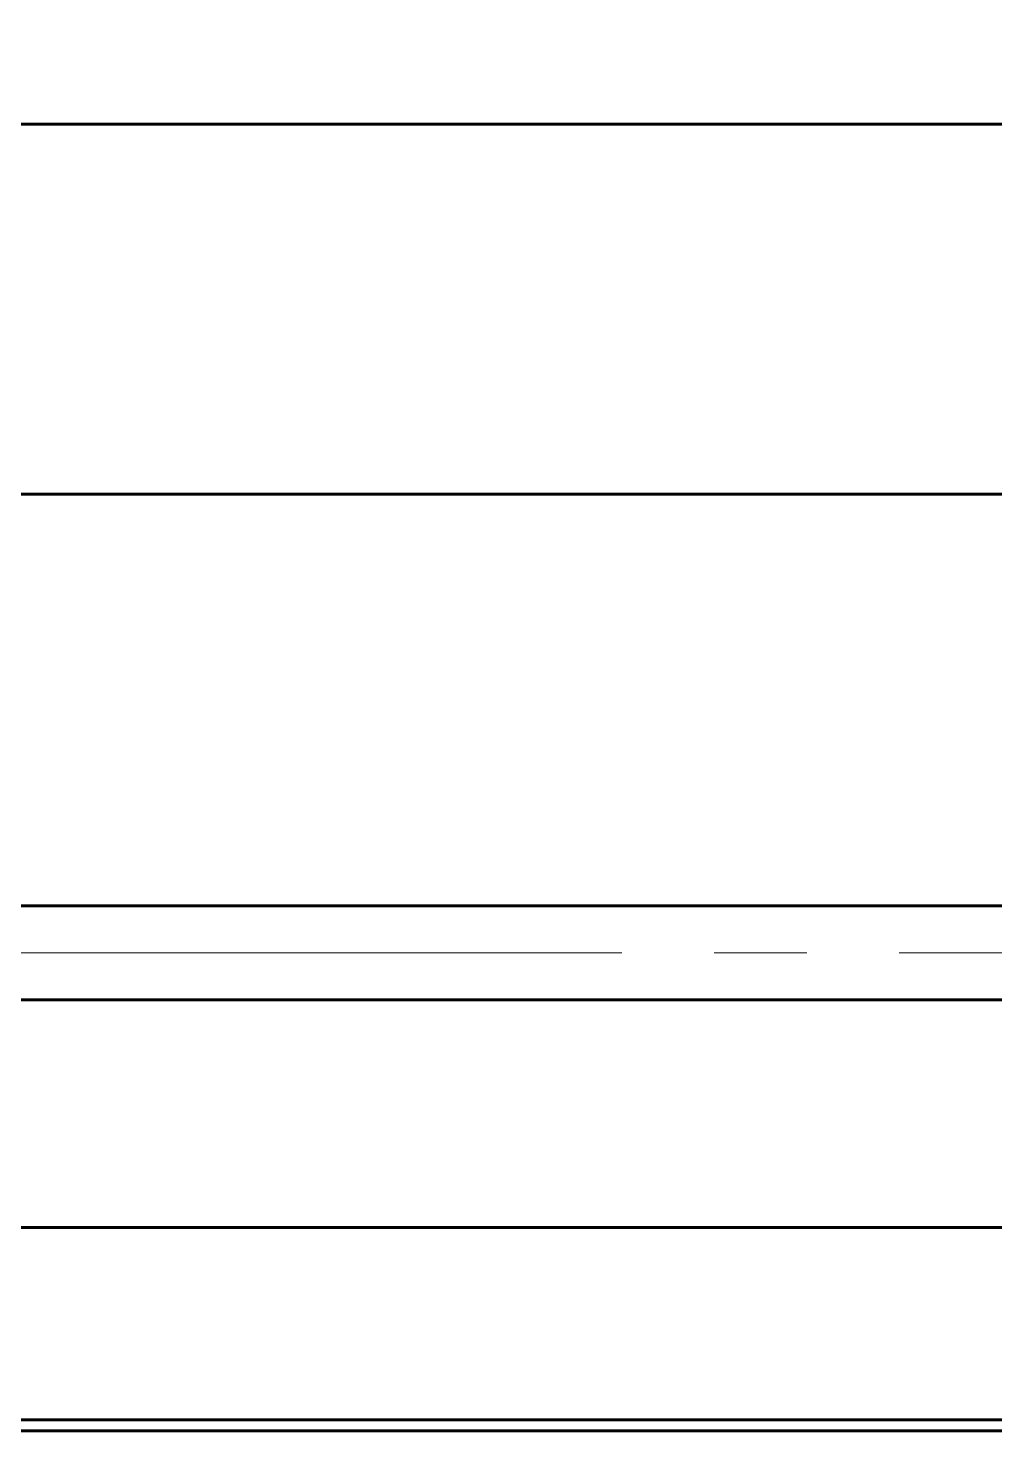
# Model space of a CAD drawing. Header units: millimetres. Extents: x 0 to 840, y 0 to 594.
# Drawn here: x 144.72 to 160.4, y 541.03 to 563.78 of the extents above; entities that cross this region are included whole.
import ezdxf

# ---------------------------------------------------------------- set-up
doc = ezdxf.new("R2010")
doc.units = ezdxf.units.MM
doc.linetypes.add('K5LT_AXLED', pattern=[19.5, 15, -1.5, 1.5, -1.5])
doc.linetypes.add('K5LT_BASIC', pattern=[0])
doc.layers.add('Системный слой', color=7, linetype='Continuous')

msp = doc.modelspace()

# ---------------------------------------------------------------- linework, layer by layer
at = {"layer": 'Системный слой', "color": 5, "linetype": 'K5LT_BASIC', "lineweight": 60, "true_color": 0x0000ff}
for p, q in [((221.92425, 562.22745), (38.32425, 562.22745)), ((44.32425, 556.22745), (215.92425, 556.22745)), ((142.99003, 549.54945), (199.19946, 549.54945)), ((199.19946, 548.02545), (142.99003, 548.02545)), ((47.26425, 544.33149), (205.72425, 544.33149)), ((205.72425, 541.21149), (47.26425, 541.21149)), ((205.72425, 541.03149), (47.26425, 541.03149))]:
    msp.add_line(p, q, dxfattribs=at)
at = {"layer": 'Системный слой', "color": 30, "linetype": 'K5LT_AXLED', "lineweight": 18, "true_color": 0xff8000}
msp.add_line((41.84425, 548.78745), (210.72425, 548.78745), dxfattribs=at)

doc.saveas('drawing.dxf')
